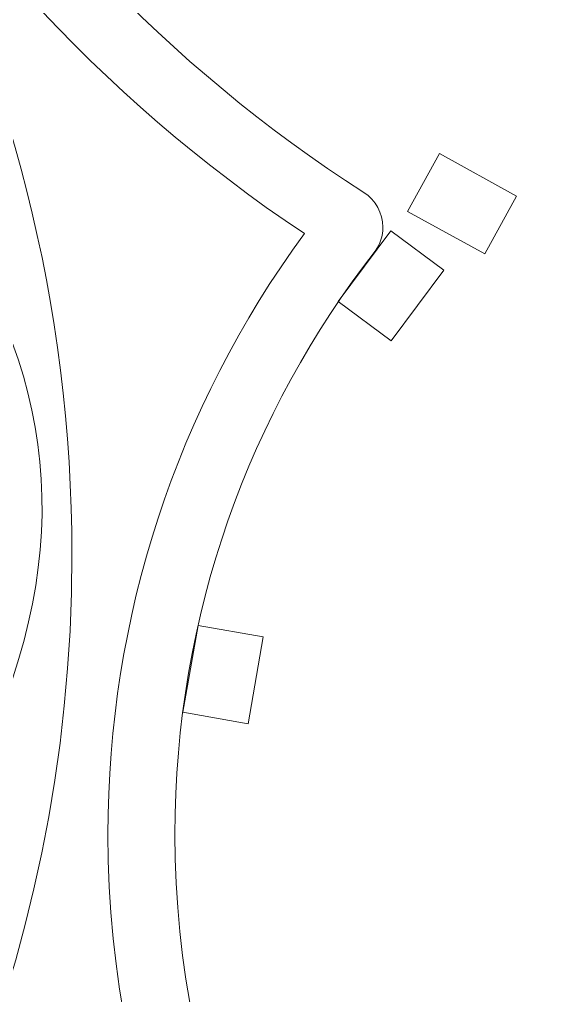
# Model space of a CAD drawing. Header units: centimetres. Extents: x -36.4 to 36.4, y -33.4 to 34.3.
# Drawn here: x 12.96 to 17.71, y 1.88 to 10.74 of the extents above; entities that cross this region are included whole.
import ezdxf

# ---------------------------------------------------------------- set-up
doc = ezdxf.new("R2010")
doc.units = ezdxf.units.CM
doc.header["$MEASUREMENT"] = 0
doc.layers.add('layer 1', color=7, linetype='Continuous')

msp = doc.modelspace()

# ---------------------------------------------------------------- linework, layer by layer
at = {"layer": 'layer 1', "color": 177, "lineweight": 9}
for points, knots in [([(-9.24042, 22.53492), (-9.23914, 20.46072), (-8.64488, 18.64274), (-7.45764, 17.08098), (-7.45764, 17.08098), (-11.1981, 14.58764), (-13.4544, 10.40518), (-13.4544, 5.88598), (-13.4544, 5.88598), (-13.4544, -1.54038), (-7.4338, -7.56104), (-0.00742, -7.56104), (-0.00742, -7.56104), (7.41894, -7.56104), (13.43956, -1.54038), (13.43956, 5.88598), (13.43956, 5.88598), (13.43956, 10.39498), (11.1933, 14.56952), (7.46752, 17.0645), (7.46752, 17.0645), (8.59354, 18.68308), (9.22558, 20.54346), (9.22558, 22.53492), (9.22558, 22.53492), (9.22558, 22.73688), (9.2184, 22.93712), (9.2056, 23.13584), (9.2056, 23.13584), (9.67388, 23.2238), (9.91058, 23.6167), (9.9156, 24.31468), (9.9156, 24.31468), (9.7958, 25.15364), (9.41894, 25.5017), (8.78498, 25.35898), (8.78498, 25.35898), (8.666, 25.72936), (8.52444, 26.08956), (8.36166, 26.43794), (8.36166, 26.43794), (7.4857, 28.52752), (5.90588, 30.0571), (3.62222, 31.02664), (3.62222, 31.02664), (3.59172, 31.03968), (3.56108, 31.05246), (3.5304, 31.0652), (3.5304, 31.0652), (3.5011, 31.07734), (3.47162, 31.0893), (3.4421, 31.10126), (3.4421, 31.10126), (3.41682, 31.11146), (3.39166, 31.12194), (3.36626, 31.13192), (3.36626, 31.13192), (3.01816, 31.27026), (2.6545, 31.39618), (2.27514, 31.50964), (2.27514, 31.50964), (3.58578, 33.8223), (-2.97528, 34.2585), (-2.02616, 31.58532), (-2.02616, 31.58532), (-2.27828, 31.51208), (-2.52372, 31.43348), (-2.76266, 31.34966), (-2.76266, 31.34966), (-3.7036, 31.0558), (-4.5799, 30.61548), (-5.36474, 30.05528), (-5.36474, 30.05528), (-6.54266, 29.24626), (-7.45388, 28.22298), (-8.09828, 26.9854), (-8.09828, 26.9854), (-8.2866, 26.64378), (-8.45436, 26.28922), (-8.5989, 25.92294), (-8.5989, 25.92294), (-9.28148, 25.86664), (-9.6063, 25.46046), (-9.57328, 24.70448), (-9.57328, 24.70448), (-9.60864, 24.16564), (-9.47788, 23.7913), (-9.18104, 23.58138), (-9.18104, 23.58138), (-9.2198, 23.23784), (-9.24042, 22.88882), (-9.24042, 22.53492)], [0, 0, 0, 0, 0.0416667, 0.0416667, 0.0416667, 0.0416667, 0.0833333, 0.0833333, 0.0833333, 0.0833333, 0.125, 0.125, 0.125, 0.125, 0.1666667, 0.1666667, 0.1666667, 0.1666667, 0.2083333, 0.2083333, 0.2083333, 0.2083333, 0.25, 0.25, 0.25, 0.25, 0.2916667, 0.2916667, 0.2916667, 0.2916667, 0.3333333, 0.3333333, 0.3333333, 0.3333333, 0.375, 0.375, 0.375, 0.375, 0.4166667, 0.4166667, 0.4166667, 0.4166667, 0.4583333, 0.4583333, 0.4583333, 0.4583333, 0.5, 0.5, 0.5, 0.5, 0.5416667, 0.5416667, 0.5416667, 0.5416667, 0.5833333, 0.5833333, 0.5833333, 0.5833333, 0.625, 0.625, 0.625, 0.625, 0.6666667, 0.6666667, 0.6666667, 0.6666667, 0.7083333, 0.7083333, 0.7083333, 0.7083333, 0.75, 0.75, 0.75, 0.75, 0.7916667, 0.7916667, 0.7916667, 0.7916667, 0.8333333, 0.8333333, 0.8333333, 0.8333333, 0.875, 0.875, 0.875, 0.875, 0.9166667, 0.9166667, 0.9166667, 0.9166667, 1, 1, 1, 1]), ([(22.99868, -5.8883), (28.09772, -5.8883), (32.23168, -1.75434), (32.23168, 3.3447), (32.23168, 3.3447), (32.23168, 5.33616), (31.59964, 7.19654), (30.47362, 8.81512), (30.47362, 8.81512), (34.1994, 11.3101), (36.44566, 15.48464), (36.44566, 19.99364), (36.44566, 19.99364), (36.44566, 27.42), (30.42504, 33.44066), (22.99868, 33.44066), (22.99868, 33.44066), (15.5723, 33.44066), (9.5517, 27.42), (9.5517, 19.99364), (9.5517, 19.99364), (9.5517, 15.47444), (11.808, 11.29198), (15.54846, 8.79864), (15.54846, 8.79864), (14.387, 7.21506), (13.76568, 5.31462), (13.76568, 3.3447), (13.76568, 3.3447), (13.76568, -1.75434), (17.89964, -5.8883), (22.99868, -5.8883)], [0, 0, 0, 0, 0.1111111, 0.1111111, 0.1111111, 0.1111111, 0.2222222, 0.2222222, 0.2222222, 0.2222222, 0.3333333, 0.3333333, 0.3333333, 0.3333333, 0.4444444, 0.4444444, 0.4444444, 0.4444444, 0.5555556, 0.5555556, 0.5555556, 0.5555556, 0.6666667, 0.6666667, 0.6666667, 0.6666667, 0.7777778, 0.7777778, 0.7777778, 0.7777778, 1, 1, 1, 1]), ([(17.47361, 9.14013), (17.47361, 9.14013), (16.7725, 9.52541), (16.7725, 9.52541), (16.7725, 9.52541), (16.7725, 9.52541), (16.48354, 8.99958), (16.48354, 8.99958), (16.48354, 8.99958), (16.48354, 8.99958), (17.18465, 8.6143), (17.18465, 8.6143), (17.18465, 8.6143), (17.18465, 8.6143), (17.47361, 9.14013), (17.47361, 9.14013)], [0, 0, 0, 0, 0.2, 0.2, 0.2, 0.2, 0.4, 0.4, 0.4, 0.4, 0.6, 0.6, 0.6, 0.6, 1, 1, 1, 1]), ([(16.33216, 8.82522), (16.33216, 8.82522), (15.85402, 8.18383), (15.85402, 8.18383), (15.85402, 8.18383), (15.85402, 8.18383), (16.33506, 7.82522), (16.33506, 7.82522), (16.33506, 7.82522), (16.33506, 7.82522), (16.81321, 8.46661), (16.81321, 8.46661), (16.81321, 8.46661), (16.81321, 8.46661), (16.33216, 8.82522), (16.33216, 8.82522)], [0, 0, 0, 0, 0.2, 0.2, 0.2, 0.2, 0.4, 0.4, 0.4, 0.4, 0.6, 0.6, 0.6, 0.6, 1, 1, 1, 1]), ([(14.58457, 5.24107), (14.58457, 5.24107), (14.44613, 4.45314), (14.44613, 4.45314), (14.44613, 4.45314), (14.44613, 4.45314), (15.03707, 4.34931), (15.03707, 4.34931), (15.03707, 4.34931), (15.03707, 4.34931), (15.17551, 5.13724), (15.17551, 5.13724), (15.17551, 5.13724), (15.17551, 5.13724), (14.58457, 5.24107), (14.58457, 5.24107)], [0, 0, 0, 0, 0.2, 0.2, 0.2, 0.2, 0.4, 0.4, 0.4, 0.4, 0.6, 0.6, 0.6, 0.6, 1, 1, 1, 1])]:
    msp.add_open_spline(points, degree=3, knots=knots, dxfattribs=at)
at = {"layer": 'layer 1', "color": 250, "lineweight": 9}
msp.add_open_spline([(29.80742, 8.63908), (29.7619, 8.70268), (29.73744, 8.77894), (29.73744, 8.85716), (29.73744, 8.85716), (29.73744, 8.98458), (29.80216, 9.1033), (29.90832, 9.17174), (29.90832, 9.17174), (33.47332, 11.45218), (35.83766, 15.44652), (35.83766, 19.99366), (35.83766, 19.99366), (35.83766, 27.08444), (30.08946, 32.83264), (22.99868, 32.83264), (22.99868, 32.83264), (15.9079, 32.83264), (10.1597, 27.08444), (10.1597, 19.99366), (10.1597, 19.99366), (10.1597, 15.4473), (12.52324, 11.45356), (16.0881, 9.17232), (16.0881, 9.17232), (16.19516, 9.1033), (16.25986, 8.98458), (16.25986, 8.85716), (16.25986, 8.85716), (16.25986, 8.77894), (16.2354, 8.70268), (16.1899, 8.63904), (16.1899, 8.63904), (15.05182, 7.17766), (14.37368, 5.34046), (14.37368, 3.3447), (14.37368, 3.3447), (14.37368, -1.41876), (18.23522, -5.2803), (22.99868, -5.2803), (22.99868, -5.2803), (27.76214, -5.2803), (31.62368, -1.41876), (31.62368, 3.3447), (31.62368, 3.3447), (31.62368, 5.34048), (30.94552, 7.1777), (29.80742, 8.63908)], degree=3, knots=[0, 0, 0, 0, 0.0769231, 0.0769231, 0.0769231, 0.0769231, 0.1538462, 0.1538462, 0.1538462, 0.1538462, 0.2307692, 0.2307692, 0.2307692, 0.2307692, 0.3076923, 0.3076923, 0.3076923, 0.3076923, 0.3846154, 0.3846154, 0.3846154, 0.3846154, 0.4615385, 0.4615385, 0.4615385, 0.4615385, 0.5384615, 0.5384615, 0.5384615, 0.5384615, 0.6153846, 0.6153846, 0.6153846, 0.6153846, 0.6923077, 0.6923077, 0.6923077, 0.6923077, 0.7692308, 0.7692308, 0.7692308, 0.7692308, 0.8461538, 0.8461538, 0.8461538, 0.8461538, 1, 1, 1, 1], dxfattribs=at)
at = {"layer": 'layer 1', "lineweight": 9}
msp.add_open_spline([(12.03378, 9.28461), (13.2704, 7.75845), (13.49649, 6.08561), (12.71207, 4.26606), (12.71207, 4.26606), (12.121, 3.27156), (11.37045, 2.84715), (10.46042, 2.99283)], degree=3, knots=[0, 0, 0, 0, 0.3333333, 0.3333333, 0.3333333, 0.3333333, 1, 1, 1, 1], dxfattribs=at)

doc.saveas('drawing.dxf')
